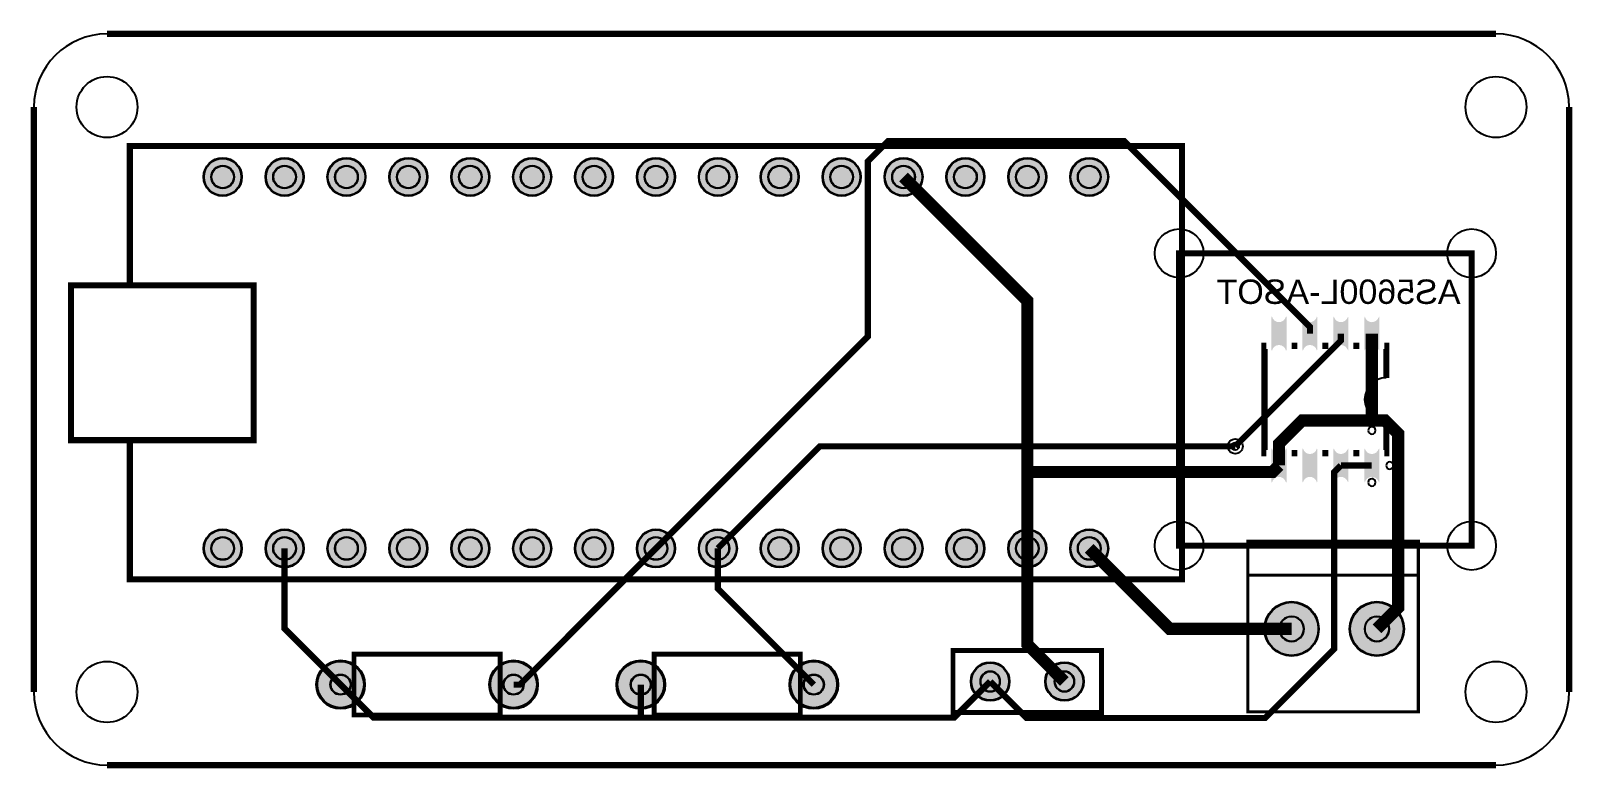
# Model space of a CAD drawing. Header units: millimetres. Extents: x -0.1 to 63.1, y -0.1 to 30.1.
import ezdxf

# ---------------------------------------------------------------- set-up
doc = ezdxf.new("R2010")
doc.units = ezdxf.units.MM
for name, color, linetype, true_color in [('BoardOutLine', 7, 'Continuous', 0xff00ff), ('BottomLayer', 7, 'Continuous', 0x0000ff), ('BottomPasteMaskLayer', 7, 'Continuous', 0x800000), ('BottomSilkLayer', 7, 'Continuous', 0x66cc33), ('BottomSolderMaskLayer', 7, 'Continuous', 0xaa00ff), ('Document', 7, 'Continuous', 0xffffff), ('Hole', 7, 'Continuous', 0x222222), ('Multi-Layer', 7, 'Continuous', 0xc0c0c0), ('TopLayer', 7, 'Continuous', 0xff0000), ('TopSilkLayer', 7, 'Continuous', 0xffcc00), ('TopSolderMaskLayer', 7, 'Continuous', 0x800080)]:
    doc.layers.add(name, color=color, linetype=linetype, true_color=true_color)
doc.styles.get("Standard").update_dxf_attribs({"font": 'arial.ttf'})

msp = doc.modelspace()

# ---------------------------------------------------------------- hatches: boundary and pattern name
at = {"layer": 'BottomLayer'}
for points in [[(51.379, 18.396, -0.785398), (50.811, 18.396), (50.811, 17.014, -0.785398), (51.379, 17.014)], [(52.649, 18.396, -0.785398), (52.081, 18.396), (52.081, 17.014, -0.785398), (52.649, 17.014)], [(53.919, 18.396, -0.785398), (53.351, 18.396), (53.351, 17.014, -0.785398), (53.919, 17.014)], [(55.189, 18.396, -0.785398), (54.621, 18.396), (54.621, 17.014, -0.785398), (55.189, 17.014)], [(51.379, 12.986, -0.785398), (50.811, 12.986), (50.811, 11.604, -0.785398), (51.379, 11.604)], [(52.649, 12.986, -0.785398), (52.081, 12.986), (52.081, 11.604, -0.785398), (52.649, 11.604)], [(53.919, 12.986, -0.785398), (53.351, 12.986), (53.351, 11.604, -0.785398), (53.919, 11.604)], [(55.189, 12.986, -0.785398), (54.621, 12.986), (54.621, 11.604, -0.785398), (55.189, 11.604)]]:
    msp.add_hatch(color=256, dxfattribs=at).paths.add_polyline_path(points)
at = {"layer": 'BottomPasteMaskLayer'}
for points in [[(51.379, 18.396, -0.785398), (50.811, 18.396), (50.811, 17.014, -0.785398), (51.379, 17.014)], [(52.649, 18.396, -0.785398), (52.081, 18.396), (52.081, 17.014, -0.785398), (52.649, 17.014)], [(53.919, 18.396, -0.785398), (53.351, 18.396), (53.351, 17.014, -0.785398), (53.919, 17.014)], [(55.189, 18.396, -0.785398), (54.621, 18.396), (54.621, 17.014, -0.785398), (55.189, 17.014)], [(51.379, 12.986, -0.785398), (50.811, 12.986), (50.811, 11.604, -0.785398), (51.379, 11.604)], [(52.649, 12.986, -0.785398), (52.081, 12.986), (52.081, 11.604, -0.785398), (52.649, 11.604)], [(53.919, 12.986, -0.785398), (53.351, 12.986), (53.351, 11.604, -0.785398), (53.919, 11.604)], [(55.189, 12.986, -0.785398), (54.621, 12.986), (54.621, 11.604, -0.785398), (55.189, 11.604)]]:
    msp.add_hatch(color=256, dxfattribs=at).paths.add_polyline_path(points)
at = {"layer": 'BottomSolderMaskLayer'}
for points in [[(6.96, 24.13, 1), (8.534, 24.13, 1)], [(9.5, 24.13, 1), (11.074, 24.13, 1)], [(12.04, 24.13, 1), (13.614, 24.13, 1)], [(14.58, 24.13, 1), (16.154, 24.13, 1)], [(17.12, 24.13, 1), (18.694, 24.13, 1)], [(19.66, 24.13, 1), (21.234, 24.13, 1)], [(22.2, 24.13, 1), (23.774, 24.13, 1)], [(24.74, 24.13, 1), (26.314, 24.13, 1)], [(27.28, 24.13, 1), (28.854, 24.13, 1)], [(29.82, 24.13, 1), (31.394, 24.13, 1)], [(32.36, 24.13, 1), (33.934, 24.13, 1)], [(34.9, 24.13, 1), (36.474, 24.13, 1)], [(37.44, 24.13, 1), (39.014, 24.13, 1)], [(39.98, 24.13, 1), (41.554, 24.13, 1)], [(42.52, 24.13, 1), (44.094, 24.13, 1)], [(51.405, 18.414, -0.785398), (50.785, 18.414), (50.785, 16.996, -0.785398), (51.405, 16.996)], [(52.675, 18.414, -0.785398), (52.055, 18.414), (52.055, 16.996, -0.785398), (52.675, 16.996)], [(53.945, 18.414, -0.785398), (53.325, 18.414), (53.325, 16.996, -0.785398), (53.945, 16.996)], [(55.215, 18.414, -0.785398), (54.595, 18.414), (54.595, 16.996, -0.785398), (55.215, 16.996)], [(51.405, 13.004, -0.785398), (50.785, 13.004), (50.785, 11.586, -0.785398), (51.405, 11.586)], [(52.675, 13.004, -0.785398), (52.055, 13.004), (52.055, 11.586, -0.785398), (52.675, 11.586)], [(53.945, 13.004, -0.785398), (53.325, 13.004), (53.325, 11.586, -0.785398), (53.945, 11.586)], [(55.215, 13.004, -0.785398), (54.595, 13.004), (54.595, 11.586, -0.785398), (55.215, 11.586)], [(6.96, 8.89, 1), (8.534, 8.89, 1)], [(9.5, 8.89, 1), (11.074, 8.89, 1)], [(12.04, 8.89, 1), (13.614, 8.89, 1)], [(14.58, 8.89, 1), (16.154, 8.89, 1)], [(17.12, 8.89, 1), (18.694, 8.89, 1)], [(19.66, 8.89, 1), (21.234, 8.89, 1)], [(22.2, 8.89, 1), (23.774, 8.89, 1)], [(24.74, 8.89, 1), (26.314, 8.89, 1)], [(27.28, 8.89, 1), (28.854, 8.89, 1)], [(29.82, 8.89, 1), (31.394, 8.89, 1)], [(32.36, 8.89, 1), (33.934, 8.89, 1)], [(34.9, 8.89, 1), (36.474, 8.89, 1)], [(37.44, 8.89, 1), (39.014, 8.89, 1)], [(39.98, 8.89, 1), (41.554, 8.89, 1)], [(42.52, 8.89, 1), (44.094, 8.89, 1)], [(50.496, 5.588, 1), (52.731, 5.588, 1)], [(53.995, 5.588, 1), (56.231, 5.588, 1)], [(11.584, 3.302, 1), (13.586, 3.302, 1)], [(18.684, 3.302, 1), (20.686, 3.302, 1)], [(23.903, 3.302, 1), (25.905, 3.302, 1)], [(31.003, 3.302, 1), (33.005, 3.302, 1)], [(38.448, 3.429, 1), (40.038, 3.429, 1)], [(41.496, 3.429, 1), (43.086, 3.429, 1)]]:
    msp.add_hatch(color=256, dxfattribs=at).paths.add_polyline_path(points)
at = {"layer": 'Multi-Layer'}
for points in [[(6.985, 24.13, 1), (8.509, 24.13, 1)], [(9.525, 24.13, 1), (11.049, 24.13, 1)], [(12.065, 24.13, 1), (13.589, 24.13, 1)], [(14.605, 24.13, 1), (16.129, 24.13, 1)], [(17.145, 24.13, 1), (18.669, 24.13, 1)], [(19.685, 24.13, 1), (21.209, 24.13, 1)], [(22.225, 24.13, 1), (23.749, 24.13, 1)], [(24.765, 24.13, 1), (26.289, 24.13, 1)], [(27.305, 24.13, 1), (28.829, 24.13, 1)], [(29.845, 24.13, 1), (31.369, 24.13, 1)], [(32.385, 24.13, 1), (33.909, 24.13, 1)], [(34.925, 24.13, 1), (36.449, 24.13, 1)], [(37.465, 24.13, 1), (38.989, 24.13, 1)], [(40.005, 24.13, 1), (41.529, 24.13, 1)], [(42.545, 24.13, 1), (44.069, 24.13, 1)], [(6.985, 8.89, 1), (8.509, 8.89, 1)], [(9.525, 8.89, 1), (11.049, 8.89, 1)], [(12.065, 8.89, 1), (13.589, 8.89, 1)], [(14.605, 8.89, 1), (16.129, 8.89, 1)], [(17.145, 8.89, 1), (18.669, 8.89, 1)], [(19.685, 8.89, 1), (21.209, 8.89, 1)], [(22.225, 8.89, 1), (23.749, 8.89, 1)], [(24.765, 8.89, 1), (26.289, 8.89, 1)], [(27.305, 8.89, 1), (28.829, 8.89, 1)], [(29.845, 8.89, 1), (31.369, 8.89, 1)], [(32.385, 8.89, 1), (33.909, 8.89, 1)], [(34.925, 8.89, 1), (36.449, 8.89, 1)], [(37.465, 8.89, 1), (38.989, 8.89, 1)], [(40.005, 8.89, 1), (41.529, 8.89, 1)], [(42.545, 8.89, 1), (44.069, 8.89, 1)], [(50.521, 5.588, 1), (52.705, 5.588, 1)], [(54.021, 5.588, 1), (56.205, 5.588, 1)], [(11.635, 3.302, 1), (13.535, 3.302, 1)], [(18.735, 3.302, 1), (20.635, 3.302, 1)], [(23.954, 3.302, 1), (25.854, 3.302, 1)], [(31.054, 3.302, 1), (32.954, 3.302, 1)], [(38.473, 3.429, 1), (40.013, 3.429, 1)], [(41.521, 3.429, 1), (43.061, 3.429, 1)]]:
    msp.add_hatch(color=256, dxfattribs=at).paths.add_polyline_path(points)
at = {"layer": 'TopSolderMaskLayer'}
for points in [[(6.96, 24.13, 1), (8.534, 24.13, 1)], [(9.5, 24.13, 1), (11.074, 24.13, 1)], [(12.04, 24.13, 1), (13.614, 24.13, 1)], [(14.58, 24.13, 1), (16.154, 24.13, 1)], [(17.12, 24.13, 1), (18.694, 24.13, 1)], [(19.66, 24.13, 1), (21.234, 24.13, 1)], [(22.2, 24.13, 1), (23.774, 24.13, 1)], [(24.74, 24.13, 1), (26.314, 24.13, 1)], [(27.28, 24.13, 1), (28.854, 24.13, 1)], [(29.82, 24.13, 1), (31.394, 24.13, 1)], [(32.36, 24.13, 1), (33.934, 24.13, 1)], [(34.9, 24.13, 1), (36.474, 24.13, 1)], [(37.44, 24.13, 1), (39.014, 24.13, 1)], [(39.98, 24.13, 1), (41.554, 24.13, 1)], [(42.52, 24.13, 1), (44.094, 24.13, 1)], [(6.96, 8.89, 1), (8.534, 8.89, 1)], [(9.5, 8.89, 1), (11.074, 8.89, 1)], [(12.04, 8.89, 1), (13.614, 8.89, 1)], [(14.58, 8.89, 1), (16.154, 8.89, 1)], [(17.12, 8.89, 1), (18.694, 8.89, 1)], [(19.66, 8.89, 1), (21.234, 8.89, 1)], [(22.2, 8.89, 1), (23.774, 8.89, 1)], [(24.74, 8.89, 1), (26.314, 8.89, 1)], [(27.28, 8.89, 1), (28.854, 8.89, 1)], [(29.82, 8.89, 1), (31.394, 8.89, 1)], [(32.36, 8.89, 1), (33.934, 8.89, 1)], [(34.9, 8.89, 1), (36.474, 8.89, 1)], [(37.44, 8.89, 1), (39.014, 8.89, 1)], [(39.98, 8.89, 1), (41.554, 8.89, 1)], [(42.52, 8.89, 1), (44.094, 8.89, 1)], [(50.496, 5.588, 1), (52.731, 5.588, 1)], [(53.995, 5.588, 1), (56.231, 5.588, 1)], [(11.584, 3.302, 1), (13.586, 3.302, 1)], [(18.684, 3.302, 1), (20.686, 3.302, 1)], [(23.903, 3.302, 1), (25.905, 3.302, 1)], [(31.003, 3.302, 1), (33.005, 3.302, 1)], [(38.448, 3.429, 1), (40.038, 3.429, 1)], [(41.496, 3.429, 1), (43.086, 3.429, 1)]]:
    msp.add_hatch(color=256, dxfattribs=at).paths.add_polyline_path(points)

# ---------------------------------------------------------------- linework, layer by layer
at = {"layer": 'BoardOutLine', "const_width": 0.254}
for points in [[(3, 30), (60, 30)], [(0, 3), (0, 27)], [(63, 27), (63, 3)], [(60, 0), (3, 0)]]:
    msp.add_lwpolyline(points, dxfattribs=at)
at = {"layer": 'BoardOutLine'}
for centre, start, end in [((3, 27), 90, 180), ((60, 27), 360, 90), ((3, 3), 180, 270), ((60, 3), 270, 0)]:
    msp.add_arc(centre, 3, start, end, dxfattribs=at)
at = {"layer": 'BottomLayer'}
for points, const_width in [([(25.527, 8.89), (34.224, 17.587), (34.224, 24.774), (35.046, 25.596), (44.745, 25.596), (52.365, 17.976), (52.365, 17.705)], 0.254), ([(35.687, 24.13), (40.767, 19.05), (40.767, 12.024)], 0.5), ([(49.3, 13.08), (53.635, 17.415), (53.635, 17.705)], 0.254), ([(54.905, 14.138), (54.905, 17.705)], 0.5), ([(54.905, 14.138), (52.046, 14.138), (51.095, 13.187), (51.095, 12.295)], 0.5), ([(55.113, 5.588), (55.988, 6.463), (55.988, 13.597), (55.447, 14.138), (54.905, 14.138)], 0.5), ([(53.635, 12.295), (53.363, 12.023), (53.363, 4.771), (50.523, 1.931), (40.741, 1.931), (39.243, 3.429)], 0.254), ([(40.767, 12.024), (50.824, 12.024), (51.095, 12.295)], 0.5), ([(40.767, 12.024), (40.767, 8.89)], 0.5), ([(53.635, 12.295), (54.905, 12.295)], 0.254), ([(19.685, 3.302), (19.939, 3.302), (25.527, 8.89)], 0.254), ([(28.067, 8.89), (28.067, 7.239), (32.004, 3.302)], 0.254), ([(40.767, 8.89), (40.767, 4.953), (42.291, 3.429)], 0.5), ([(43.307, 8.89), (46.609, 5.588), (51.613, 5.588)], 0.5)]:
    msp.add_lwpolyline(points, dxfattribs=dict(at, const_width=const_width))
at = {"layer": 'BottomSilkLayer', "const_width": 0.254}
msp.add_lwpolyline([(47, 21), (59, 21), (59, 9), (47, 9), (47, 21)], close=True, dxfattribs=at)
for points in [[(50.58, 17.2), (50.5, 17.2), (50.5, 12.8), (50.58, 12.8)], [(51.61, 17.2), (51.85, 17.2)], [(52.88, 17.2), (53.12, 17.2)], [(54.15, 17.2), (54.39, 17.2)], [(55.42, 17.2), (55.5, 17.2), (55.5, 15.889)], [(55.42, 12.8), (55.5, 12.8), (55.5, 14.111)], [(51.61, 12.8), (51.85, 12.8)], [(52.88, 12.8), (53.12, 12.8)], [(54.15, 12.8), (54.39, 12.8)]]:
    msp.add_lwpolyline(points, dxfattribs=at)
at = {"layer": 'BottomSilkLayer'}
for centre, radius, start, end in [((55.5, 15), 0.889, 90, 270), ((54.905, 13.73), 0.15, 182.58233, 180.04144), ((55.642, 12.295), 0.15, 182.58233, 180.04144)]:
    msp.add_arc(centre, radius, start, end, dxfattribs=at)
at = {"layer": 'BottomSolderMaskLayer'}
for points in [[(51.613, 6.1), (51.613, 6.1)], [(55.113, 6.1), (55.113, 6.1)], [(51.613, 5.077), (51.613, 5.077)], [(55.113, 5.077), (55.113, 5.077)], [(39.24, 3.842), (39.246, 3.842)], [(42.288, 3.842), (42.294, 3.842)], [(39.24, 3.016), (39.246, 3.016)], [(42.288, 3.016), (42.294, 3.016)]]:
    msp.add_lwpolyline(points, close=True, dxfattribs=at)
for centre, radius in [((7.747, 24.13), 0.787), ((10.287, 24.13), 0.787), ((12.827, 24.13), 0.787), ((15.367, 24.13), 0.787), ((17.907, 24.13), 0.787), ((20.447, 24.13), 0.787), ((22.987, 24.13), 0.787), ((25.527, 24.13), 0.787), ((28.067, 24.13), 0.787), ((30.607, 24.13), 0.787), ((33.147, 24.13), 0.787), ((35.687, 24.13), 0.787), ((38.227, 24.13), 0.787), ((40.767, 24.13), 0.787), ((43.307, 24.13), 0.787), ((7.747, 24.13), 0.472), ((10.287, 24.13), 0.472), ((12.827, 24.13), 0.472), ((15.367, 24.13), 0.472), ((17.907, 24.13), 0.472), ((20.447, 24.13), 0.472), ((22.987, 24.13), 0.472), ((25.527, 24.13), 0.472), ((28.067, 24.13), 0.472), ((30.607, 24.13), 0.472), ((33.147, 24.13), 0.472), ((35.687, 24.13), 0.472), ((38.227, 24.13), 0.472), ((40.767, 24.13), 0.472), ((43.307, 24.13), 0.472), ((7.747, 8.89), 0.787), ((10.287, 8.89), 0.787), ((12.827, 8.89), 0.787), ((15.367, 8.89), 0.787), ((17.907, 8.89), 0.787), ((20.447, 8.89), 0.787), ((22.987, 8.89), 0.787), ((25.527, 8.89), 0.787), ((28.067, 8.89), 0.787), ((30.607, 8.89), 0.787), ((33.147, 8.89), 0.787), ((35.687, 8.89), 0.787), ((38.227, 8.89), 0.787), ((40.767, 8.89), 0.787), ((43.307, 8.89), 0.787), ((7.747, 8.89), 0.472), ((10.287, 8.89), 0.472), ((12.827, 8.89), 0.472), ((15.367, 8.89), 0.472), ((17.907, 8.89), 0.472), ((20.447, 8.89), 0.472), ((22.987, 8.89), 0.472), ((25.527, 8.89), 0.472), ((28.067, 8.89), 0.472), ((30.607, 8.89), 0.472), ((33.147, 8.89), 0.472), ((35.687, 8.89), 0.472), ((38.227, 8.89), 0.472), ((40.767, 8.89), 0.472), ((43.307, 8.89), 0.472), ((51.613, 5.588), 1.118), ((55.113, 5.588), 1.118), ((12.585, 3.302), 1.001), ((19.685, 3.302), 1.001), ((24.904, 3.302), 1.001), ((32.004, 3.302), 1.001), ((39.243, 3.429), 0.795), ((42.291, 3.429), 0.795), ((12.585, 3.302), 0.421), ((19.685, 3.302), 0.421), ((24.904, 3.302), 0.421), ((32.004, 3.302), 0.421)]:
    msp.add_circle(centre, radius, dxfattribs=at)
for centre, radius, start, end in [((51.613, 5.588), 0.511, 450, 270), ((51.613, 5.588), 0.511, 270, 450), ((55.113, 5.588), 0.511, 450, 270), ((55.113, 5.588), 0.511, 270, 450), ((39.24, 3.429), 0.413, 450, 270), ((39.246, 3.429), 0.413, 270, 450), ((42.288, 3.429), 0.413, 450, 270), ((42.294, 3.429), 0.413, 270, 450)]:
    msp.add_arc(centre, radius, start, end, dxfattribs=at)
at = {"layer": 'Document'}
msp.add_arc((54.905, 11.6), 0.15, 182.58233, 180.04144, dxfattribs=at)
at = {"layer": 'Hole'}
msp.add_circle((49.3, 13.08), 0.153, dxfattribs=at)
at = {"layer": 'Multi-Layer'}
for points in [[(51.613, 6.088), (51.613, 6.088)], [(55.113, 6.088), (55.113, 6.088)], [(51.613, 5.088), (51.613, 5.088)], [(55.113, 5.088), (55.113, 5.088)], [(39.241, 3.829), (39.246, 3.829)], [(42.289, 3.829), (42.294, 3.829)], [(39.241, 3.029), (39.246, 3.029)], [(42.289, 3.029), (42.294, 3.029)]]:
    msp.add_lwpolyline(points, close=True, dxfattribs=at)
for centre, radius in [((3, 27), 1.25), ((60, 27), 1.25), ((7.747, 24.13), 0.762), ((10.287, 24.13), 0.762), ((12.827, 24.13), 0.762), ((15.367, 24.13), 0.762), ((17.907, 24.13), 0.762), ((20.447, 24.13), 0.762), ((22.987, 24.13), 0.762), ((25.527, 24.13), 0.762), ((28.067, 24.13), 0.762), ((30.607, 24.13), 0.762), ((33.147, 24.13), 0.762), ((35.687, 24.13), 0.762), ((38.227, 24.13), 0.762), ((40.767, 24.13), 0.762), ((43.307, 24.13), 0.762), ((7.747, 24.13), 0.457), ((10.287, 24.13), 0.457), ((12.827, 24.13), 0.457), ((15.367, 24.13), 0.457), ((17.907, 24.13), 0.457), ((20.447, 24.13), 0.457), ((22.987, 24.13), 0.457), ((25.527, 24.13), 0.457), ((28.067, 24.13), 0.457), ((30.607, 24.13), 0.457), ((33.147, 24.13), 0.457), ((35.687, 24.13), 0.457), ((38.227, 24.13), 0.457), ((40.767, 24.13), 0.457), ((43.307, 24.13), 0.457), ((47, 21), 1), ((59, 21), 1), ((49.3, 13.08), 0.305), ((7.747, 8.89), 0.762), ((10.287, 8.89), 0.762), ((12.827, 8.89), 0.762), ((15.367, 8.89), 0.762), ((17.907, 8.89), 0.762), ((20.447, 8.89), 0.762), ((22.987, 8.89), 0.762), ((25.527, 8.89), 0.762), ((28.067, 8.89), 0.762), ((30.607, 8.89), 0.762), ((33.147, 8.89), 0.762), ((35.687, 8.89), 0.762), ((38.227, 8.89), 0.762), ((40.767, 8.89), 0.762), ((43.307, 8.89), 0.762), ((47, 9), 1), ((59, 9), 1), ((7.747, 8.89), 0.457), ((10.287, 8.89), 0.457), ((12.827, 8.89), 0.457), ((15.367, 8.89), 0.457), ((17.907, 8.89), 0.457), ((20.447, 8.89), 0.457), ((22.987, 8.89), 0.457), ((25.527, 8.89), 0.457), ((28.067, 8.89), 0.457), ((30.607, 8.89), 0.457), ((33.147, 8.89), 0.457), ((35.687, 8.89), 0.457), ((38.227, 8.89), 0.457), ((40.767, 8.89), 0.457), ((43.307, 8.89), 0.457), ((51.613, 5.588), 1.092), ((55.113, 5.588), 1.092), ((3, 3), 1.25), ((12.585, 3.302), 0.95), ((19.685, 3.302), 0.95), ((24.904, 3.302), 0.95), ((32.004, 3.302), 0.95), ((39.243, 3.429), 0.77), ((42.291, 3.429), 0.77), ((60, 3), 1.25), ((12.585, 3.302), 0.4), ((19.685, 3.302), 0.4), ((24.904, 3.302), 0.4), ((32.004, 3.302), 0.4)]:
    msp.add_circle(centre, radius, dxfattribs=at)
for centre, radius, start, end in [((51.613, 5.588), 0.5, 450, 270), ((51.613, 5.588), 0.5, 270, 450), ((55.113, 5.588), 0.5, 450, 270), ((55.113, 5.588), 0.5, 270, 450), ((39.241, 3.429), 0.4, 450, 270), ((39.246, 3.429), 0.4, 270, 450), ((42.289, 3.429), 0.4, 450, 270), ((42.294, 3.429), 0.4, 270, 450)]:
    msp.add_arc(centre, radius, start, end, dxfattribs=at)
at = {"layer": 'TopLayer', "const_width": 0.254}
for points in [[(28.067, 8.89), (32.257, 13.08), (49.3, 13.08)], [(10.287, 8.89), (10.287, 5.6), (12.585, 3.302)], [(12.585, 3.302), (13.944, 1.943), (24.904, 1.943)], [(24.904, 1.943), (37.757, 1.943), (39.243, 3.429)], [(24.904, 3.302), (24.904, 1.943)]]:
    msp.add_lwpolyline(points, dxfattribs=at)
at = {"layer": 'TopSilkLayer'}
for points, const_width in [([(3.937, 13.335), (3.937, 7.62), (47.117, 7.62), (47.117, 25.4), (3.937, 25.4), (3.937, 19.685)], 0.254), ([(56.813, 7.788), (49.813, 7.788)], 0.127)]:
    msp.add_lwpolyline(points, dxfattribs=dict(at, const_width=const_width))
for points, const_width in [([(9.017, 19.685), (9.017, 13.335), (1.524, 13.335), (1.524, 19.685), (9.017, 19.685)], 0.254), ([(56.813, 2.188), (56.813, 7.788), (56.813, 9.188), (49.813, 9.188), (49.813, 7.788), (49.813, 2.188), (56.813, 2.188)], 0.127), ([(13.135, 4.552), (13.135, 2.052), (19.135, 2.052), (19.135, 4.552), (13.135, 4.552)], 0.2), ([(25.454, 4.552), (25.454, 2.052), (31.454, 2.052), (31.454, 4.552), (25.454, 4.552)], 0.2), ([(43.815, 4.699), (37.719, 4.699), (37.719, 2.159), (43.815, 2.159), (43.815, 4.699)], 0.201)]:
    msp.add_lwpolyline(points, close=True, dxfattribs=dict(at, const_width=const_width))
at = {"layer": 'TopSolderMaskLayer'}
for points in [[(51.613, 6.1), (51.613, 6.1)], [(55.113, 6.1), (55.113, 6.1)], [(51.613, 5.077), (51.613, 5.077)], [(55.113, 5.077), (55.113, 5.077)], [(39.24, 3.842), (39.246, 3.842)], [(42.288, 3.842), (42.294, 3.842)], [(39.24, 3.016), (39.246, 3.016)], [(42.288, 3.016), (42.294, 3.016)]]:
    msp.add_lwpolyline(points, close=True, dxfattribs=at)
for centre, radius in [((7.747, 24.13), 0.787), ((10.287, 24.13), 0.787), ((12.827, 24.13), 0.787), ((15.367, 24.13), 0.787), ((17.907, 24.13), 0.787), ((20.447, 24.13), 0.787), ((22.987, 24.13), 0.787), ((25.527, 24.13), 0.787), ((28.067, 24.13), 0.787), ((30.607, 24.13), 0.787), ((33.147, 24.13), 0.787), ((35.687, 24.13), 0.787), ((38.227, 24.13), 0.787), ((40.767, 24.13), 0.787), ((43.307, 24.13), 0.787), ((7.747, 24.13), 0.472), ((10.287, 24.13), 0.472), ((12.827, 24.13), 0.472), ((15.367, 24.13), 0.472), ((17.907, 24.13), 0.472), ((20.447, 24.13), 0.472), ((22.987, 24.13), 0.472), ((25.527, 24.13), 0.472), ((28.067, 24.13), 0.472), ((30.607, 24.13), 0.472), ((33.147, 24.13), 0.472), ((35.687, 24.13), 0.472), ((38.227, 24.13), 0.472), ((40.767, 24.13), 0.472), ((43.307, 24.13), 0.472), ((7.747, 8.89), 0.787), ((10.287, 8.89), 0.787), ((12.827, 8.89), 0.787), ((15.367, 8.89), 0.787), ((17.907, 8.89), 0.787), ((20.447, 8.89), 0.787), ((22.987, 8.89), 0.787), ((25.527, 8.89), 0.787), ((28.067, 8.89), 0.787), ((30.607, 8.89), 0.787), ((33.147, 8.89), 0.787), ((35.687, 8.89), 0.787), ((38.227, 8.89), 0.787), ((40.767, 8.89), 0.787), ((43.307, 8.89), 0.787), ((7.747, 8.89), 0.472), ((10.287, 8.89), 0.472), ((12.827, 8.89), 0.472), ((15.367, 8.89), 0.472), ((17.907, 8.89), 0.472), ((20.447, 8.89), 0.472), ((22.987, 8.89), 0.472), ((25.527, 8.89), 0.472), ((28.067, 8.89), 0.472), ((30.607, 8.89), 0.472), ((33.147, 8.89), 0.472), ((35.687, 8.89), 0.472), ((38.227, 8.89), 0.472), ((40.767, 8.89), 0.472), ((43.307, 8.89), 0.472), ((51.613, 5.588), 1.118), ((55.113, 5.588), 1.118), ((12.585, 3.302), 1.001), ((19.685, 3.302), 1.001), ((24.904, 3.302), 1.001), ((32.004, 3.302), 1.001), ((39.243, 3.429), 0.795), ((42.291, 3.429), 0.795), ((12.585, 3.302), 0.421), ((19.685, 3.302), 0.421), ((24.904, 3.302), 0.421), ((32.004, 3.302), 0.421)]:
    msp.add_circle(centre, radius, dxfattribs=at)
for centre, radius, start, end in [((51.613, 5.588), 0.511, 450, 270), ((51.613, 5.588), 0.511, 270, 450), ((55.113, 5.588), 0.511, 450, 270), ((55.113, 5.588), 0.511, 270, 450), ((39.24, 3.429), 0.413, 450, 270), ((39.246, 3.429), 0.413, 270, 450), ((42.288, 3.429), 0.413, 450, 270), ((42.294, 3.429), 0.413, 270, 450)]:
    msp.add_arc(centre, radius, start, end, dxfattribs=at)

# ---------------------------------------------------------------- texts
at = {"layer": 'BottomSilkLayer', "text_generation_flag": 2}
msp.add_text('AS5600L-ASOT', height=1, dxfattribs=at).set_placement((58.547, 18.923))

doc.saveas('drawing.dxf')
